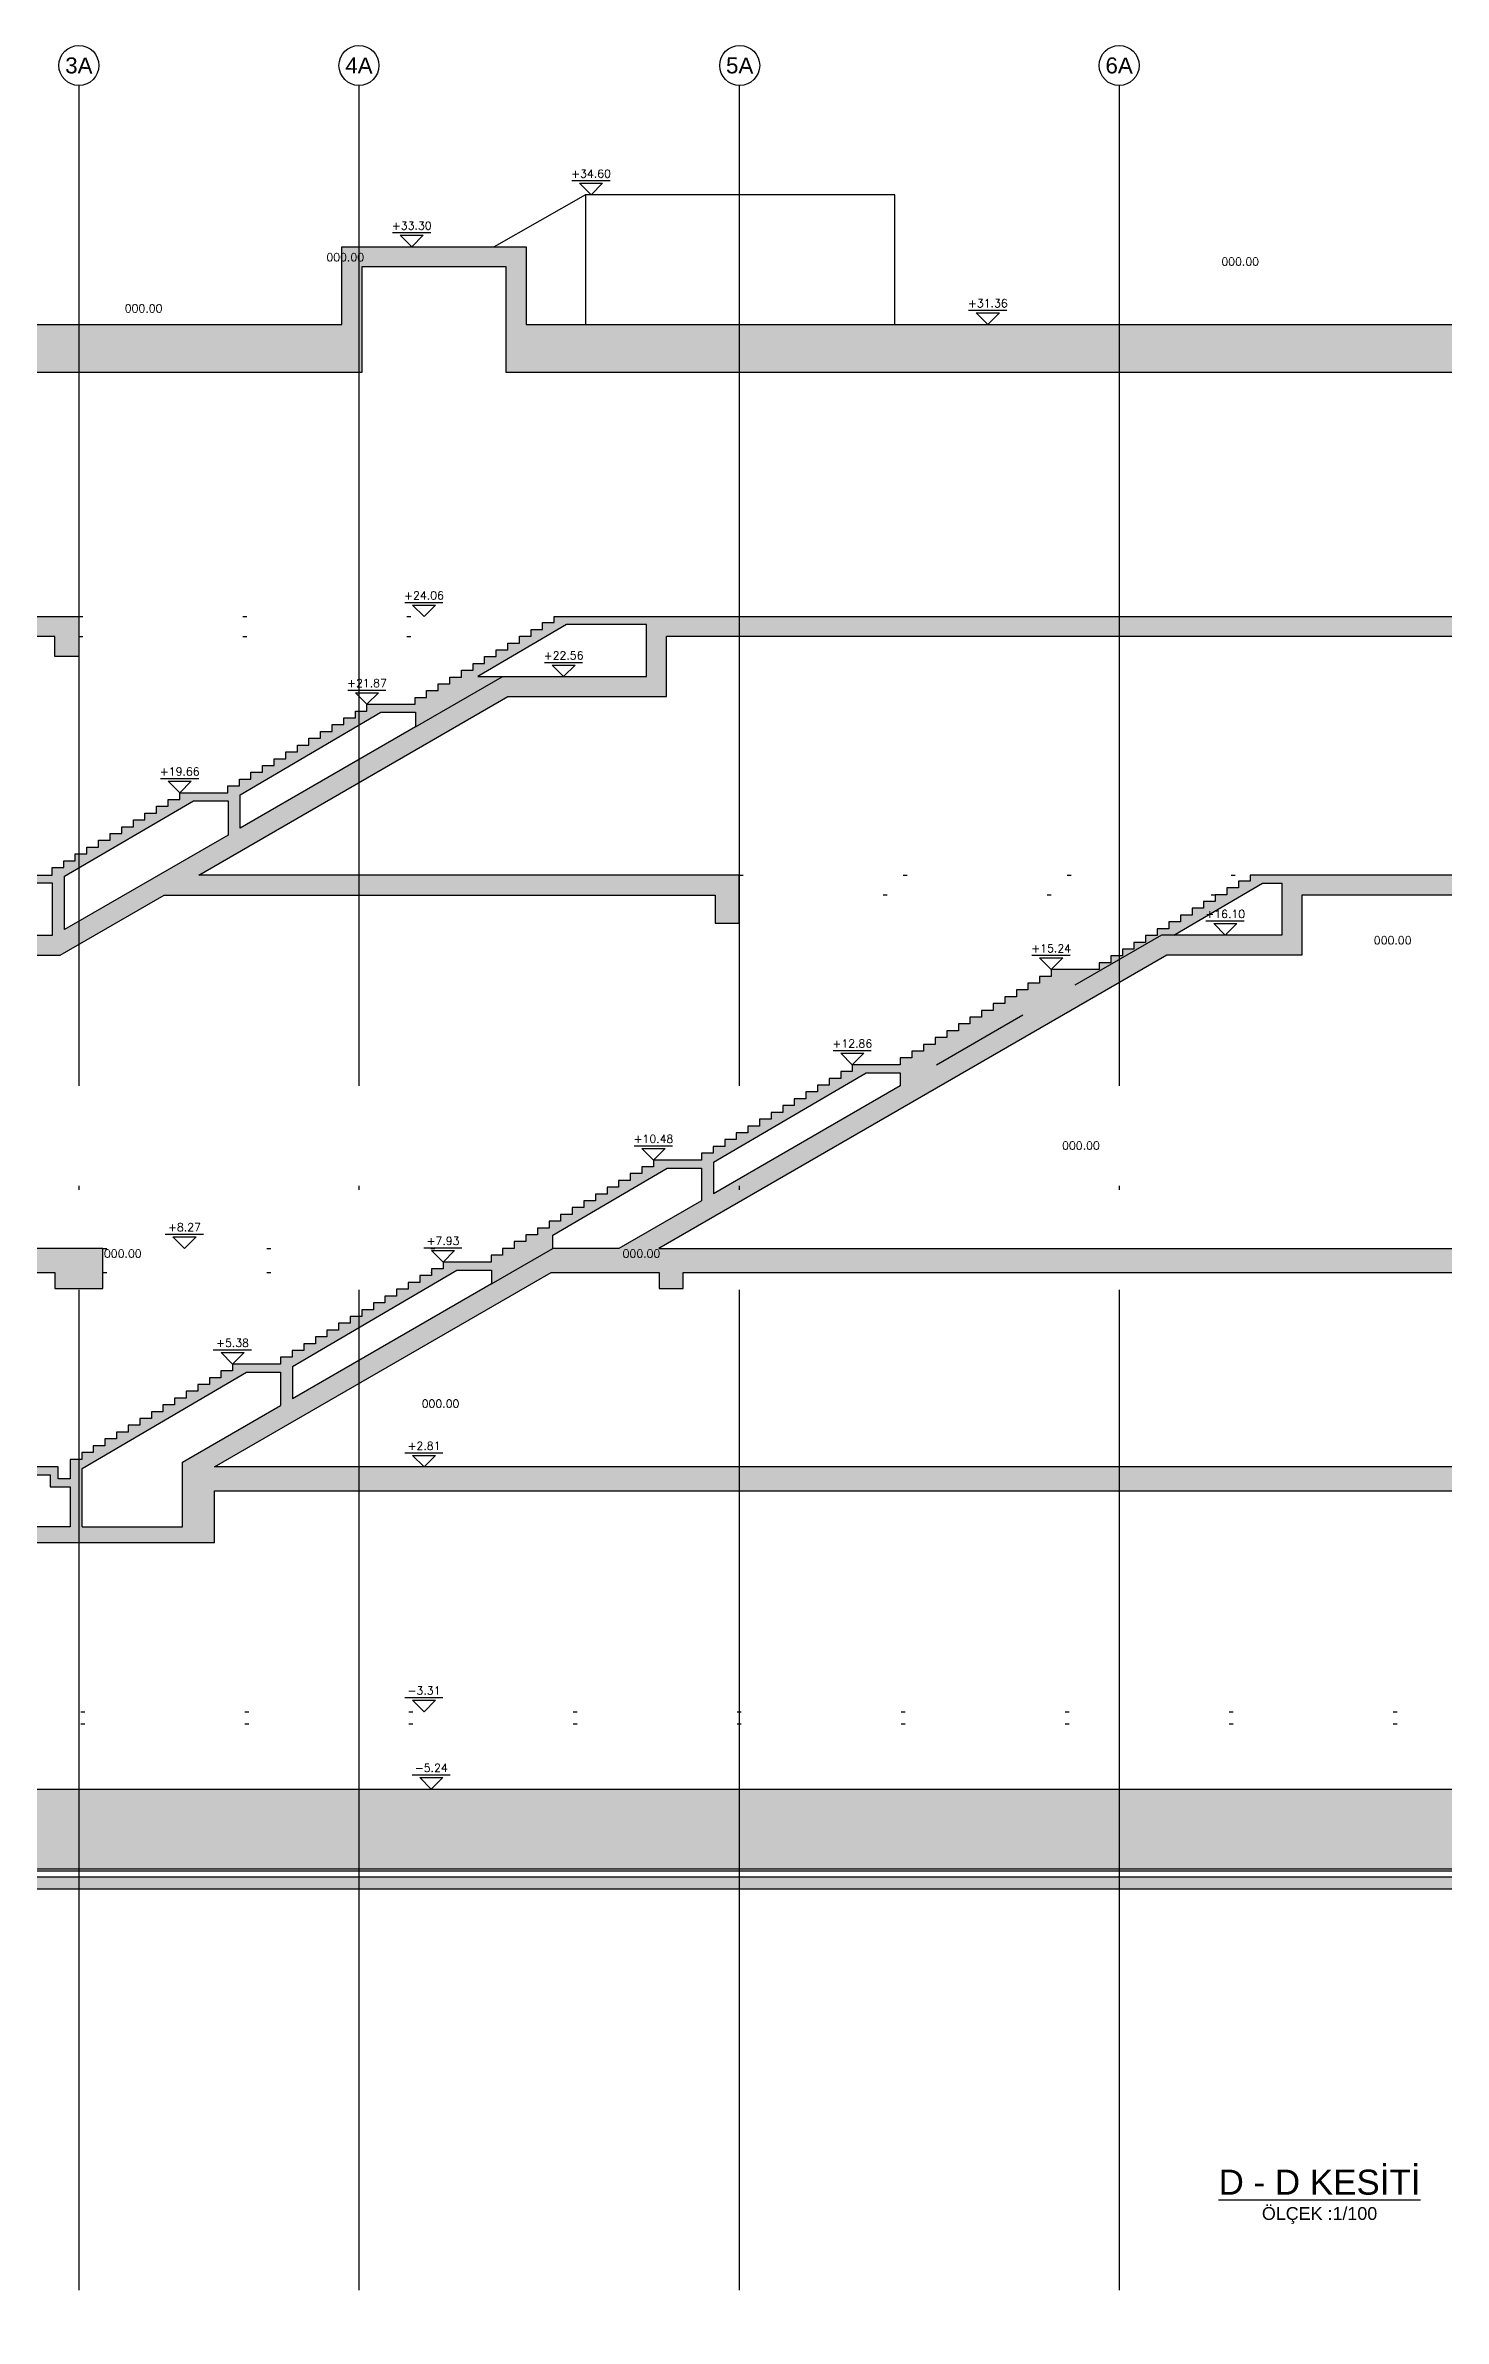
# Model space of a CAD drawing. Header units: millimetres. Extents: x 400382 to 401267, y 4543945 to 4544126.
# Drawn here: x 400894.4 to 400929.3, y 4543947.7 to 4544004.5 of the extents above; entities that cross this region are included whole.
import ezdxf
from ezdxf.enums import TextEntityAlignment as Align

# ---------------------------------------------------------------- set-up
doc = ezdxf.new("R2010")
doc.units = ezdxf.units.MM
for name, pattern in [('AKS', [3, 2.5, -0.25, 0, -0.25]), ('CIZGI', [0.4, 0.25, -0.15]), ('CONTINU', [0]), ('Dot', [4, 0, -4])]:
    doc.linetypes.add(name, pattern=pattern)
for name, color, linetype in [('aks prota', 2, 'AKS'), ('caks prota', 4, 'Continuous'), ('görünüş prota', 4, 'Continuous'), ('kesik prota', 2, 'CIZGI'), ('kesit prota', 1, 'Continuous'), ('kesit tarama prota', 252, 'Continuous'), ('kot prota', 4, 'Continuous'), ('PRT-CST-rc_level', 6, 'Continuous'), ('PRT-CST-rc_levermark', 4, 'Continuous'), ('t35 prota', 3, 'Continuous'), ('taks prota', 7, 'Continuous'), ('tplan prota', 7, 'Continuous')]:
    doc.layers.add(name, color=color, linetype=linetype)
doc.styles.add('Arial', font='Arial.ttf')
doc.styles.add('OLCU', font='romanstw.shx')
doc.styles.add('TAKS', font='Arial Unicode.ttf')

# ---------------------------------------------------------------- blocks, each defined once
blk = doc.blocks.new('KOTK5')
at = {"layer": 'PRT-CST-rc_levermark'}
blk.add_line((217, 160), (-213, 160), dxfattribs=at)
blk.add_lwpolyline([(130, 130), (-130, 130), (0, 0)], close=True, dxfattribs=at)
at = {"layer": 'PRT-CST-rc_level', "style": 'OLCU'}
blk.add_attdef('000.00', text='', height=90, dxfattribs=at).set_placement((0, 193), align=Align.CENTER)

msp = doc.modelspace()

# ---------------------------------------------------------------- hatches: boundary and pattern name
at = {"layer": 'kesit tarama prota'}
h = msp.add_hatch(color=256, dxfattribs=at)
h.dxf.hatch_style = 1
h.paths.add_polyline_path([(400986.17786, 4543997.52637), (400906.40129, 4543997.52637), (400906.40129, 4543999.46637), (400901.79816, 4543999.46637), (400901.79816, 4543997.52637), (400880.97478, 4543997.52637), (400880.97478, 4543966.77624), (400880.57478, 4543966.77624), (400880.57478, 4543966.37624), (400882.97478, 4543966.37624), (400882.97478, 4543968.37637), (400891.07478, 4543968.37637), (400891.07478, 4543967.07638), (400898.61117, 4543967.07638), (400898.61117, 4543968.37637), (400982.47521, 4543968.37637), (400982.47521, 4543967.70632), (400986.55838, 4543967.70632), (400986.55838, 4543968.10632), (400985.87786, 4543968.10632), (400985.87786, 4543983.26637), (400986.17786, 4543983.26637), (400986.17786, 4543983.76637), (400966.73822, 4543983.76637), (400966.73822, 4543982.46637), (400968.77962, 4543982.46637), (400968.77962, 4543983.26637), (400982.47521, 4543983.26637), (400982.47521, 4543974.43637), (400972.69273, 4543974.43637), (400972.69273, 4543976.73637), (400973.38338, 4543976.73637), (400973.38338, 4543977.13637), (400950.91611, 4543977.13637), (400950.91611, 4543976.73637), (400951.59663, 4543976.73637), (400951.59663, 4543974.43637), (400909.72295, 4543974.43637), (400922.4189, 4543981.76639), (400925.78776, 4543981.76639), (400925.78776, 4543983.26637), (400930.98287, 4543983.26637), (400930.98287, 4543981.76637), (400937.28287, 4543981.76637), (400937.28287, 4543983.26637), (400955.50858, 4543983.26637), (400955.50858, 4543982.46637), (400956.70054, 4543982.46637), (400956.70054, 4543981.76637), (400959.00781, 4543981.76637), (400966.65083, 4543978.19642), (400966.65083, 4543978.77377), (400961.84957, 4543981.01637), (400962.71992, 4543981.01637), (400963.55932, 4543980.63155), (400963.55932, 4543980.97637), (400963.55932, 4543981.14637), (400963.1885, 4543981.14637), (400963.1885, 4543981.31637), (400961.41598, 4543981.31637), (400961.41598, 4543981.48637), (400961.04516, 4543981.48637), (400961.04516, 4543981.65637), (400960.63464, 4543981.65637), (400960.63464, 4543981.58385), (400959.17341, 4543982.26637), (400957.55119, 4543982.26637), (400957.55119, 4543983.76637), (400937.97059, 4543983.76637), (400945.69554, 4543988.22638), (400949.71785, 4543988.22638), (400949.71785, 4543989.72637), (400956.02002, 4543989.72637), (400956.02002, 4543988.72637), (400957.0408, 4543988.72637), (400957.0408, 4543989.72637), (400986.17786, 4543989.72637), (400986.17786, 4543990.22637), (400946.89388, 4543990.22637), (400946.89388, 4543990.07637), (400946.60388, 4543990.07637), (400946.60388, 4543989.90637), (400946.31388, 4543989.90637), (400946.31388, 4543989.73637), (400946.02388, 4543989.73637), (400946.02388, 4543989.56637), (400945.73388, 4543989.56637), (400945.73388, 4543989.39637), (400945.44388, 4543989.39637), (400945.44388, 4543989.22637), (400945.15388, 4543989.22637), (400945.15388, 4543989.05637), (400944.86388, 4543989.05637), (400944.86388, 4543988.88637), (400944.57388, 4543988.88637), (400944.57388, 4543988.71637), (400944.28388, 4543988.71637), (400944.28388, 4543988.54637), (400943.99388, 4543988.54637), (400943.99388, 4543988.37637), (400943.70388, 4543988.37637), (400943.70388, 4543988.20637), (400943.41388, 4543988.20637), (400943.41388, 4543988.03637), (400942.22388, 4543988.03637), (400942.22388, 4543987.86637), (400941.93388, 4543987.86637), (400941.93388, 4543987.69637), (400941.64388, 4543987.69637), (400941.64388, 4543987.52637), (400941.35388, 4543987.52637), (400941.35388, 4543987.35637), (400941.06388, 4543987.35637), (400941.06388, 4543987.18637), (400940.77388, 4543987.18637), (400940.77388, 4543987.01637), (400940.48388, 4543987.01637), (400940.48388, 4543986.84637), (400940.19388, 4543986.84637), (400940.19388, 4543986.67637), (400939.90388, 4543986.67637), (400939.90388, 4543986.50637), (400939.61388, 4543986.50637), (400939.61388, 4543986.33637), (400939.32388, 4543986.33637), (400939.32388, 4543986.16637), (400939.03388, 4543986.16637), (400939.03388, 4543985.99637), (400938.74388, 4543985.99637), (400938.74388, 4543985.82637), (400937.55388, 4543985.82637), (400937.55388, 4543985.65637), (400937.26388, 4543985.65637), (400937.26388, 4543985.48637), (400936.97388, 4543985.48637), (400936.97388, 4543985.31637), (400936.68388, 4543985.31637), (400936.68388, 4543985.14637), (400936.39388, 4543985.14637), (400936.39388, 4543984.97637), (400936.10388, 4543984.97637), (400936.10388, 4543984.80637), (400935.81388, 4543984.80637), (400935.81388, 4543984.63637), (400935.52388, 4543984.63637), (400935.52388, 4543984.46637), (400935.23388, 4543984.46637), (400935.23388, 4543984.29637), (400934.94388, 4543984.29637), (400934.94388, 4543984.12637), (400934.65388, 4543984.12637), (400934.65388, 4543983.95637), (400934.36388, 4543983.95637), (400934.36388, 4543983.76637), (400932.60787, 4543983.76637), (400932.60787, 4543983.56637), (400934.37381, 4543983.56637), (400934.37381, 4543982.26637), (400931.48287, 4543982.26637), (400931.48287, 4543983.56637), (400931.80787, 4543983.56637), (400931.80787, 4543983.76637), (400924.49578, 4543983.76637), (400924.49578, 4543983.61637), (400924.20578, 4543983.61637), (400924.20578, 4543983.44637), (400923.91578, 4543983.44637), (400923.91578, 4543983.27637), (400923.62578, 4543983.27637), (400923.62578, 4543983.10637), (400923.33578, 4543983.10637), (400923.33578, 4543982.93637), (400923.04578, 4543982.93637), (400923.04578, 4543982.76637), (400922.75578, 4543982.76637), (400922.75578, 4543982.59637), (400922.46578, 4543982.59637), (400922.46578, 4543982.42637), (400922.17578, 4543982.42637), (400922.17578, 4543982.25637), (400921.88578, 4543982.25637), (400921.88578, 4543982.08637), (400921.59578, 4543982.08637), (400921.59578, 4543981.91637), (400921.30578, 4543981.91637), (400921.30578, 4543981.74637), (400921.01578, 4543981.74637), (400921.01578, 4543981.57637), (400920.72578, 4543981.57637), (400920.72578, 4543981.40637), (400919.52578, 4543981.40637), (400919.52578, 4543981.23637), (400919.23578, 4543981.23637), (400919.23578, 4543981.06637), (400918.94578, 4543981.06637), (400918.94578, 4543980.89637), (400918.65578, 4543980.89637), (400918.65578, 4543980.72637), (400918.36578, 4543980.72637), (400918.36578, 4543980.55637), (400918.07578, 4543980.55637), (400918.07578, 4543980.38637), (400917.78578, 4543980.38637), (400917.78578, 4543980.21637), (400917.49578, 4543980.21637), (400917.49578, 4543980.04637), (400917.20578, 4543980.04637), (400917.20578, 4543979.87637), (400916.91578, 4543979.87637), (400916.91578, 4543979.70637), (400916.62578, 4543979.70637), (400916.62578, 4543979.53637), (400916.33578, 4543979.53637), (400916.33578, 4543979.36637), (400916.04578, 4543979.36637), (400916.04578, 4543979.19637), (400915.75578, 4543979.19637), (400915.75578, 4543979.02637), (400914.55578, 4543979.02637), (400914.55578, 4543978.85637), (400914.26578, 4543978.85637), (400914.26578, 4543978.68637), (400913.97578, 4543978.68637), (400913.97578, 4543978.51637), (400913.68578, 4543978.51637), (400913.68578, 4543978.34637), (400913.39578, 4543978.34637), (400913.39578, 4543978.17637), (400913.10578, 4543978.17637), (400913.10578, 4543978.00637), (400912.81578, 4543978.00637), (400912.81578, 4543977.83637), (400912.52578, 4543977.83637), (400912.52578, 4543977.66637), (400912.23578, 4543977.66637), (400912.23578, 4543977.49637), (400911.94578, 4543977.49637), (400911.94578, 4543977.32637), (400911.65578, 4543977.32637), (400911.65578, 4543977.15637), (400911.36578, 4543977.15637), (400911.36578, 4543976.98637), (400911.07578, 4543976.98637), (400911.07578, 4543976.81637), (400910.78578, 4543976.81637), (400910.78578, 4543976.64637), (400909.58578, 4543976.64637), (400909.58578, 4543976.47637), (400909.29578, 4543976.47637), (400909.29578, 4543976.30637), (400909.00578, 4543976.30637), (400909.00578, 4543976.13637), (400908.71578, 4543976.13637), (400908.71578, 4543975.96637), (400908.42578, 4543975.96637), (400908.42578, 4543975.79637), (400908.13578, 4543975.79637), (400908.13578, 4543975.62637), (400907.84578, 4543975.62637), (400907.84578, 4543975.45637), (400907.55578, 4543975.45637), (400907.55578, 4543975.28637), (400907.26578, 4543975.28637), (400907.26578, 4543975.11637), (400906.97578, 4543975.11637), (400906.97578, 4543974.94637), (400906.68578, 4543974.94637), (400906.68578, 4543974.77637), (400906.39578, 4543974.77637), (400906.39578, 4543974.60637), (400906.10578, 4543974.60637), (400906.10578, 4543974.43637), (400905.81578, 4543974.43637), (400905.81578, 4543974.26637), (400905.52578, 4543974.26637), (400905.52578, 4543974.09637), (400904.32578, 4543974.09637), (400904.32578, 4543973.92637), (400904.03578, 4543973.92637), (400904.03578, 4543973.75637), (400903.74578, 4543973.75637), (400903.74578, 4543973.58637), (400903.45578, 4543973.58637), (400903.45578, 4543973.41637), (400903.16578, 4543973.41637), (400903.16578, 4543973.24637), (400902.87578, 4543973.24637), (400902.87578, 4543973.07637), (400902.58578, 4543973.07637), (400902.58578, 4543972.90637), (400902.29578, 4543972.90637), (400902.29578, 4543972.73637), (400902.00578, 4543972.73637), (400902.00578, 4543972.56637), (400901.71578, 4543972.56637), (400901.71578, 4543972.39637), (400901.42578, 4543972.39637), (400901.42578, 4543972.22637), (400901.13578, 4543972.22637), (400901.13578, 4543972.05637), (400900.84578, 4543972.05637), (400900.84578, 4543971.88637), (400900.55578, 4543971.88637), (400900.55578, 4543971.71637), (400900.26578, 4543971.71637), (400900.26578, 4543971.54637), (400899.06578, 4543971.54637), (400899.06578, 4543971.37637), (400898.77578, 4543971.37637), (400898.77578, 4543971.20637), (400898.48578, 4543971.20637), (400898.48578, 4543971.03637), (400898.19578, 4543971.03637), (400898.19578, 4543970.86637), (400897.90578, 4543970.86637), (400897.90578, 4543970.69637), (400897.61578, 4543970.69637), (400897.61578, 4543970.52637), (400897.32578, 4543970.52637), (400897.32578, 4543970.35637), (400897.03578, 4543970.35637), (400897.03578, 4543970.18637), (400896.74578, 4543970.18637), (400896.74578, 4543970.01637), (400896.45578, 4543970.01637), (400896.45578, 4543969.84637), (400896.16578, 4543969.84637), (400896.16578, 4543969.67637), (400895.87578, 4543969.67637), (400895.87578, 4543969.50637), (400895.58578, 4543969.50637), (400895.58578, 4543969.33637), (400895.29578, 4543969.33637), (400895.29578, 4543969.16637), (400895.00578, 4543969.16637), (400895.00578, 4543968.67637), (400894.70578, 4543968.67637), (400894.70578, 4543968.97637), (400892.77478, 4543968.97637), (400892.77478, 4543968.77637), (400894.50578, 4543968.77637), (400894.50578, 4543968.47637), (400895.00578, 4543968.47637), (400895.00578, 4543967.47638), (400891.67478, 4543967.47638), (400891.67478, 4543968.77637), (400891.97478, 4543968.77637), (400891.97478, 4543968.97637), (400882.97478, 4543968.97637), (400882.97478, 4543973.83636), (400894.62478, 4543973.83636), (400894.62478, 4543973.43637), (400895.82478, 4543973.43637), (400895.82478, 4543974.43637), (400882.47478, 4543974.43637), (400882.47478, 4543983.26637), (400890.02478, 4543983.26637), (400890.02478, 4543981.76637), (400894.75842, 4543981.76637), (400897.3565, 4543983.26637), (400911.12478, 4543983.26637), (400911.12478, 4543982.56637), (400911.72478, 4543982.56637), (400911.72478, 4543983.76637), (400898.22252, 4543983.76637), (400905.94745, 4543988.22637), (400909.90976, 4543988.22637), (400909.90976, 4543989.72637), (400937.72503, 4543989.72637), (400937.72503, 4543990.22637), (400907.10578, 4543990.22637), (400907.10578, 4543990.07637), (400906.81578, 4543990.07637), (400906.81578, 4543989.90637), (400906.52578, 4543989.90637), (400906.52578, 4543989.73637), (400906.23578, 4543989.73637), (400906.23578, 4543989.56637), (400905.94578, 4543989.56637), (400905.94578, 4543989.39637), (400905.65578, 4543989.39637), (400905.65578, 4543989.22637), (400905.36578, 4543989.22637), (400905.36578, 4543989.05637), (400905.07578, 4543989.05637), (400905.07578, 4543988.88637), (400904.78578, 4543988.88637), (400904.78578, 4543988.71637), (400904.49578, 4543988.71637), (400904.49578, 4543988.54637), (400904.20578, 4543988.54637), (400904.20578, 4543988.37637), (400903.91578, 4543988.37637), (400903.91578, 4543988.20637), (400903.62578, 4543988.20637), (400903.62578, 4543988.03637), (400902.42578, 4543988.03637), (400902.42578, 4543987.86637), (400902.13578, 4543987.86637), (400902.13578, 4543987.69637), (400901.84578, 4543987.69637), (400901.84578, 4543987.52637), (400901.55578, 4543987.52637), (400901.55578, 4543987.35637), (400901.26578, 4543987.35637), (400901.26578, 4543987.18637), (400900.97578, 4543987.18637), (400900.97578, 4543987.01637), (400900.68578, 4543987.01637), (400900.68578, 4543986.84637), (400900.39578, 4543986.84637), (400900.39578, 4543986.67637), (400900.10578, 4543986.67637), (400900.10578, 4543986.50637), (400899.81578, 4543986.50637), (400899.81578, 4543986.33637), (400899.52578, 4543986.33637), (400899.52578, 4543986.16637), (400899.23578, 4543986.16637), (400899.23578, 4543985.99637), (400898.94578, 4543985.99637), (400898.94578, 4543985.82637), (400897.74578, 4543985.82637), (400897.74578, 4543985.65637), (400897.45578, 4543985.65637), (400897.45578, 4543985.48637), (400897.16578, 4543985.48637), (400897.16578, 4543985.31637), (400896.87578, 4543985.31637), (400896.87578, 4543985.14637), (400896.58578, 4543985.14637), (400896.58578, 4543984.97637), (400896.29578, 4543984.97637), (400896.29578, 4543984.80637), (400896.00578, 4543984.80637), (400896.00578, 4543984.63637), (400895.71578, 4543984.63637), (400895.71578, 4543984.46637), (400895.42578, 4543984.46637), (400895.42578, 4543984.29637), (400895.13578, 4543984.29637), (400895.13578, 4543984.12637), (400894.84578, 4543984.12637), (400894.84578, 4543983.95637), (400894.55578, 4543983.95637), (400894.55578, 4543983.76637), (400892.77478, 4543983.76637), (400892.77478, 4543983.56637), (400894.56571, 4543983.56637), (400894.56571, 4543982.26637), (400890.52478, 4543982.26637), (400890.52478, 4543983.26637), (400891.67478, 4543983.26637), (400891.67478, 4543983.56637), (400891.97478, 4543983.56637), (400891.97478, 4543983.76637), (400882.47478, 4543983.76637), (400882.47478, 4543989.72637), (400894.62478, 4543989.72637), (400894.62478, 4543989.22637), (400895.22478, 4543989.22637), (400895.22478, 4543990.22637), (400882.47478, 4543990.22637), (400882.47478, 4543996.32637), (400902.29819, 4543996.32637), (400902.29817, 4543998.96637), (400905.90129, 4543998.96637), (400905.90129, 4543996.32637), (400986.17786, 4543996.32637)])
h.paths.add_polyline_path([(400909.40976, 4543990.02637), (400909.40976, 4543988.72637), (400905.1983, 4543988.72637), (400907.41596, 4543990.02637)], flags=16)
h.paths.add_polyline_path([(400903.63571, 4543987.83637), (400903.63571, 4543987.46903), (400899.25571, 4543984.94023), (400899.25571, 4543985.77622), (400902.77008, 4543987.83637)], flags=16)
h.paths.add_polyline_path([(400922.58835, 4543982.26639), (400924.80596, 4543983.56637), (400925.28776, 4543983.56637), (400925.28776, 4543982.26639)], flags=16)
h.paths.add_polyline_path([(400914.90008, 4543978.82637), (400915.75578, 4543978.82637), (400915.75578, 4543978.49678), (400911.08578, 4543975.80056), (400911.08578, 4543976.5904)], flags=16)
h.paths.add_polyline_path([(400898.95571, 4543985.62637), (400898.95571, 4543984.76703), (400894.86571, 4543982.40567), (400894.86571, 4543983.73622), (400898.09008, 4543985.62637)], flags=16)
h.paths.add_polyline_path([(400910.78578, 4543976.44637), (400910.78578, 4543975.62735), (400908.72297, 4543974.43638), (400907.06818, 4543974.43638), (400907.06818, 4543974.76871), (400909.93008, 4543976.44637)], flags=16)
h.paths.add_polyline_path([(400936.71024, 4543973.83637), (400936.71024, 4543973.43637), (400982.47521, 4543973.43637), (400982.47521, 4543968.97637), (400898.61117, 4543968.97637), (400907.02891, 4543973.83636), (400909.72478, 4543973.83636), (400909.72478, 4543973.43637), (400910.32478, 4543973.43637), (400910.32478, 4543973.83636)], flags=16)
h.paths.add_polyline_path([(400905.53573, 4543973.89637), (400905.53573, 4543973.55162), (400900.56578, 4543970.68222), (400900.56578, 4543971.4904), (400904.67008, 4543973.89637)], flags=16)
h.paths.add_polyline_path([(400934.67381, 4543983.73622), (400937.89818, 4543985.62637), (400938.74388, 4543985.62637), (400938.74388, 4543984.79018), (400936.78287, 4543983.65799), (400936.78287, 4543982.26637), (400934.67381, 4543982.26637)], flags=16)
h.paths.add_polyline_path([(400939.04388, 4543985.7704), (400942.56818, 4543987.83637), (400943.41388, 4543987.83637), (400943.41388, 4543987.48641), (400939.04388, 4543984.96338)], flags=16)
h.paths.add_polyline_path([(400900.26578, 4543971.34637), (400900.26578, 4543970.50902), (400897.81117, 4543969.09184), (400897.81117, 4543967.47638), (400895.30578, 4543967.47638), (400895.30578, 4543968.9404), (400899.41008, 4543971.34637)], flags=16)
h.paths.add_polyline_path([(400945.56157, 4543989.06353), (400947.20406, 4543990.02637), (400949.21785, 4543990.02637), (400949.21785, 4543988.72638), (400945.56157, 4543988.72638)], flags=16)
h.paths.add_polyline_path([(400952.10698, 4543976.73637), (400972.18338, 4543976.73637), (400972.18338, 4543974.43637), (400952.10698, 4543974.43637)], flags=16)
h = msp.add_hatch(color=256, dxfattribs=at)
h.dxf.hatch_style = 1
h.paths.add_polyline_path([(400986.55838, 4543960.13435), (400985.87786, 4543960.13435), (400985.87786, 4543960.92637), (400882.6109, 4543960.92637), (400882.47478, 4543960.92637), (400882.47476, 4543960.92637), (400880.9748, 4543960.92637), (400880.97483, 4543959.92624), (400880.57478, 4543959.92624), (400880.57478, 4543959.52624), (400880.97483, 4543959.52624), (400880.97483, 4543958.92637), (400950.38588, 4543958.92637), (400950.66088, 4543958.37637), (400973.62845, 4543958.37638), (400973.90344, 4543958.92637), (400985.87786, 4543958.92637), (400985.87786, 4543959.73435), (400986.55838, 4543959.73435)])
h = msp.add_hatch(dxfattribs=at)
h.set_pattern_fill('AR-CONC', color=253, scale=0.001)
h.set_pattern_definition([(50, (401054.30245, 4543652.73459), (0.18218467, -0.015939086), [0.01905, -0.20955]), (355, (401054.30245, 4543652.73459), (-0.03524342, 0.19105685), [0.01524, -0.16764058]), (100.451445, (401054.31763, 4543652.73326), (0.14694125, 0.17511775), [0.01619001, -0.17809024]), (46.1842, (401054.30245, 4543652.78539), (0.27107904, -0.04204233), [0.028575, -0.314325]), (96.63556, (401054.32504, 4543652.78188), (0.23740413, 0.24742612), [0.02428502, -0.2671356]), (351.18415, (401054.30245, 4543652.7854), (0.23740413, 0.24742612), [0.02285997, -0.25145973]), (21, (401054.32785, 4543652.77269), (0.15161439, -0.1022652), [0.01905, -0.20955]), (326, (401054.32785, 4543652.77269), (0.06180203, 0.18418797), [0.01524, -0.16764]), (71.451445, (401054.34049, 4543652.76417), (0.21341642, 0.08192277), [0.01619001, -0.17808994]), (37.5, (401054.30245, 4543652.73459), (0.003088603, 0.084555039), [0, -0.165608, 0, -0.17018, 0, -0.168275]), (7.5, (401054.30245, 4543652.73459), (0.066819663, 0.100180575), [0, -0.097028, 0, -0.161798, 0, -0.064135]), (327.5, (401054.24581, 4543652.73459), (0.135590595, -0.005728744), [0, -0.0635, 0, -0.19812, 0, -0.26289]), (317.5, (401054.22041, 4543652.73459), (0.14812918, 0.02542649), [0, -0.08255, 0, -0.131572, 0, -0.18669])])
h.paths.add_polyline_path([(400973.93746, 4543957.87638), (400974.21246, 4543958.42637), (400986.67786, 4543958.42637), (400986.67786, 4543958.72637), (400974.02705, 4543958.72637), (400973.75205, 4543958.17638), (400950.53727, 4543958.17637), (400950.26227, 4543958.72637), (400880.17483, 4543958.72637), (400880.17483, 4543958.42637), (400950.07686, 4543958.42637), (400950.35186, 4543957.87637)])

# ---------------------------------------------------------------- linework, layer by layer
at = {"layer": 'aks prota', "ltscale": 10}
for p, q in [((400895.22478, 4544003.4999), (400895.22478, 4543947.6944)), ((400902.22478, 4544003.4999), (400902.22478, 4543947.6944)), ((400911.72478, 4544003.4999), (400911.72478, 4543947.6944)), ((400921.22478, 4544003.4999), (400921.22478, 4543947.6944))]:
    msp.add_line(p, q, dxfattribs=at)
at = {"layer": 'caks prota', "ltscale": 0.05}
for centre in [(400895.22478, 4544003.9999), (400902.22478, 4544003.9999), (400911.74105, 4544003.9999), (400921.22478, 4544003.9999)]:
    msp.add_circle(centre, 0.5, dxfattribs=at)
at = {"layer": 'görünüş prota', "color": 4}
for p, q in [((400907.88704, 4544000.76637), (400907.88704, 4543997.52637)), ((400915.61544, 4544000.76637), (400907.88704, 4544000.76637)), ((400915.61544, 4543997.52637), (400915.61544, 4544000.76637))]:
    msp.add_line(p, q, dxfattribs=at)
at = {"layer": 'görünüş prota', "color": 4, "linetype": 'Dot'}
for p, q in [((400882.97478, 4543962.85637), (400982.47521, 4543962.85637)), ((400882.97478, 4543962.55637), (400982.47521, 4543962.55637))]:
    msp.add_line(p, q, dxfattribs=at)
at = {"layer": 'görünüş prota', "color": 4}
msp.add_lwpolyline([(400907.88704, 4544000.76637), (400905.60474, 4543999.46637)], dxfattribs=at)
at = {"layer": 'görünüş prota', "color": 4, "linetype": 'Dot'}
for points in [[(400895.22478, 4543990.22637), (400907.10578, 4543990.22637)], [(400895.22478, 4543989.72637), (400906.23578, 4543989.72637)], [(400911.72478, 4543983.76637), (400924.49578, 4543983.76637)], [(400923.62578, 4543983.26637), (400911.72478, 4543983.26637)], [(400895.82478, 4543974.43637), (400905.81578, 4543974.43637)], [(400895.82478, 4543973.83636), (400904.03578, 4543973.83636)]]:
    msp.add_lwpolyline(points, dxfattribs=at)
at = {"layer": 'görünüş prota'}
for points in [[(400986.67786, 4543958.87637), (400973.93434, 4543958.87637), (400973.65935, 4543958.32638), (400950.62998, 4543958.32637), (400950.35498, 4543958.87637), (400880.17483, 4543958.87637)], [(400986.67786, 4543958.72637), (400974.02705, 4543958.72637), (400973.75205, 4543958.17638), (400950.53727, 4543958.17637), (400950.26227, 4543958.72637), (400880.17483, 4543958.72637)], [(400986.67786, 4543958.42637), (400974.21246, 4543958.42637), (400973.93746, 4543957.87638), (400950.35186, 4543957.87637), (400950.07686, 4543958.42637), (400880.17483, 4543958.42637)]]:
    msp.add_lwpolyline(points, dxfattribs=at)
at = {"layer": 'kesik prota', "ltscale": 10}
for points in [[(400903.63571, 4543987.46903), (400905.81348, 4543988.72637)], [(400922.58835, 4543982.26639), (400922.28493, 4543982.26639), (400915.75578, 4543978.49678)], [(400905.53573, 4543973.55162), (400907.06818, 4543974.43638)]]:
    msp.add_lwpolyline(points, dxfattribs=at)
at = {"layer": 'kesit prota'}
for p, q in [((400911.08578, 4543976.5904), (400911.08578, 4543975.80056)), ((400900.56578, 4543971.4904), (400900.56578, 4543970.68222))]:
    msp.add_line(p, q, dxfattribs=at)
at = {"layer": 'kesit prota', "color": 1}
for p, q in [((400897.81117, 4543969.09184), (400900.26578, 4543970.50902)), ((400898.61117, 4543967.07638), (400898.61117, 4543968.37637)), ((400898.61117, 4543968.37637), (400982.47521, 4543968.37637)), ((400898.61117, 4543967.07638), (400891.07478, 4543967.07638))]:
    msp.add_line(p, q, dxfattribs=at)
for points in [[(400880.97478, 4543997.52637), (400901.79816, 4543997.52637), (400901.79816, 4543999.46637), (400906.40129, 4543999.46637), (400906.40129, 4543997.52637), (400986.17786, 4543997.52637), (400986.17786, 4543996.32637), (400905.90129, 4543996.32637), (400905.90129, 4543998.96637)], [(400905.90129, 4543998.96637), (400902.29817, 4543998.96637), (400902.29819, 4543996.32637), (400882.47478, 4543996.32637), (400882.47478, 4543990.22637), (400895.22478, 4543990.22637), (400895.22478, 4543989.22637), (400894.62478, 4543989.22637), (400894.62478, 4543989.72637)], [(400892.77478, 4543983.76637), (400894.55578, 4543983.76637), (400894.55578, 4543983.95637), (400894.84578, 4543983.95637), (400894.84578, 4543984.12637), (400895.13578, 4543984.12637), (400895.13578, 4543984.29637), (400895.42578, 4543984.29637), (400895.42578, 4543984.46637), (400895.71578, 4543984.46637), (400895.71578, 4543984.63637), (400896.00578, 4543984.63637), (400896.00578, 4543984.80637), (400896.29578, 4543984.80637), (400896.29578, 4543984.97637), (400896.58578, 4543984.97637), (400896.58578, 4543985.14637), (400896.87578, 4543985.14637), (400896.87578, 4543985.31637), (400897.16578, 4543985.31637), (400897.16578, 4543985.48637), (400897.45578, 4543985.48637), (400897.45578, 4543985.65637), (400897.74578, 4543985.65637), (400897.74578, 4543985.82637), (400898.94578, 4543985.82637), (400898.94578, 4543985.99637), (400899.23578, 4543985.99637), (400899.23578, 4543986.16637), (400899.52578, 4543986.16637), (400899.52578, 4543986.33637), (400899.81578, 4543986.33637), (400899.81578, 4543986.50637), (400900.10578, 4543986.50637), (400900.10578, 4543986.67637), (400900.39578, 4543986.67637), (400900.39578, 4543986.84637), (400900.68578, 4543986.84637), (400900.68578, 4543987.01637), (400900.97578, 4543987.01637), (400900.97578, 4543987.18637), (400901.26578, 4543987.18637), (400901.26578, 4543987.35637), (400901.55578, 4543987.35637), (400901.55578, 4543987.52637), (400901.84578, 4543987.52637), (400901.84578, 4543987.69637), (400902.13578, 4543987.69637), (400902.13578, 4543987.86637), (400902.42578, 4543987.86637), (400902.42578, 4543988.03637), (400903.62578, 4543988.03637), (400903.62578, 4543988.20637), (400903.91578, 4543988.20637), (400903.91578, 4543988.37637), (400904.20578, 4543988.37637), (400904.20578, 4543988.54637), (400904.49578, 4543988.54637), (400904.49578, 4543988.71637), (400904.78578, 4543988.71637), (400904.78578, 4543988.88637), (400905.07578, 4543988.88637), (400905.07578, 4543989.05637), (400905.36578, 4543989.05637), (400905.36578, 4543989.22637), (400905.65578, 4543989.22637), (400905.65578, 4543989.39637), (400905.94578, 4543989.39637), (400905.94578, 4543989.56637), (400906.23578, 4543989.56637), (400906.23578, 4543989.73637), (400906.52578, 4543989.73637), (400906.52578, 4543989.90637), (400906.81578, 4543989.90637), (400906.81578, 4543990.07637), (400907.10578, 4543990.07637), (400907.10578, 4543990.22637), (400937.72503, 4543990.22637)], [(400907.41596, 4543990.02637), (400905.1983, 4543988.72637), (400909.40976, 4543988.72637), (400909.40976, 4543990.02637), (400907.41596, 4543990.02637)], [(400894.62478, 4543989.72637), (400882.47478, 4543989.72637)], [(400890.02478, 4543981.76637), (400894.75842, 4543981.76637), (400897.3565, 4543983.26637), (400911.12478, 4543983.26637), (400911.12478, 4543982.56637), (400911.72478, 4543982.56637), (400911.72478, 4543983.76637), (400898.22252, 4543983.76637), (400905.94745, 4543988.22637), (400909.90976, 4543988.22637), (400909.90976, 4543989.72637)], [(400937.72503, 4543989.72637), (400909.90976, 4543989.72637)], [(400931.80787, 4543983.76637), (400924.49578, 4543983.76637), (400924.49578, 4543983.61637), (400924.20578, 4543983.61637), (400924.20578, 4543983.44637), (400923.91578, 4543983.44637), (400923.91578, 4543983.27637), (400923.62578, 4543983.27637), (400923.62578, 4543983.10637), (400923.33578, 4543983.10637), (400923.33578, 4543982.93637), (400923.04578, 4543982.93637), (400923.04578, 4543982.76637), (400922.75578, 4543982.76637), (400922.75578, 4543982.59637), (400922.46578, 4543982.59637), (400922.46578, 4543982.42637), (400922.17578, 4543982.42637), (400922.17578, 4543982.25637), (400921.88578, 4543982.25637), (400921.88578, 4543982.08637), (400921.59578, 4543982.08637), (400921.59578, 4543981.91637), (400921.30578, 4543981.91637), (400921.30578, 4543981.74637), (400921.01578, 4543981.74637), (400921.01578, 4543981.57637), (400920.72578, 4543981.57637), (400920.72578, 4543981.40637), (400919.52578, 4543981.40637), (400919.52578, 4543981.23637), (400919.23578, 4543981.23637), (400919.23578, 4543981.06637), (400918.94578, 4543981.06637), (400918.94578, 4543980.89637), (400918.65578, 4543980.89637), (400918.65578, 4543980.72637), (400918.36578, 4543980.72637), (400918.36578, 4543980.55637), (400918.07578, 4543980.55637), (400918.07578, 4543980.38637), (400917.78578, 4543980.38637), (400917.78578, 4543980.21637), (400917.49578, 4543980.21637), (400917.49578, 4543980.04637), (400917.20578, 4543980.04637), (400917.20578, 4543979.87637), (400916.91578, 4543979.87637), (400916.91578, 4543979.70637), (400916.62578, 4543979.70637), (400916.62578, 4543979.53637), (400916.33578, 4543979.53637), (400916.33578, 4543979.36637), (400916.04578, 4543979.36637), (400916.04578, 4543979.19637), (400915.75578, 4543979.19637), (400915.75578, 4543979.02637), (400914.55578, 4543979.02637), (400914.55578, 4543978.85637), (400914.26578, 4543978.85637), (400914.26578, 4543978.68637), (400913.97578, 4543978.68637), (400913.97578, 4543978.51637), (400913.68578, 4543978.51637), (400913.68578, 4543978.34637), (400913.39578, 4543978.34637), (400913.39578, 4543978.17637), (400913.10578, 4543978.17637), (400913.10578, 4543978.00637), (400912.81578, 4543978.00637), (400912.81578, 4543977.83637), (400912.52578, 4543977.83637), (400912.52578, 4543977.66637), (400912.23578, 4543977.66637), (400912.23578, 4543977.49637), (400911.94578, 4543977.49637), (400911.94578, 4543977.32637), (400911.65578, 4543977.32637), (400911.65578, 4543977.15637), (400911.36578, 4543977.15637), (400911.36578, 4543976.98637), (400911.07578, 4543976.98637), (400911.07578, 4543976.81637), (400910.78578, 4543976.81637), (400910.78578, 4543976.64637), (400909.58578, 4543976.64637), (400909.58578, 4543976.47637), (400909.29578, 4543976.47637), (400909.29578, 4543976.30637), (400909.00578, 4543976.30637), (400909.00578, 4543976.13637), (400908.71578, 4543976.13637), (400908.71578, 4543975.96637), (400908.42578, 4543975.96637), (400908.42578, 4543975.79637), (400908.13578, 4543975.79637), (400908.13578, 4543975.62637), (400907.84578, 4543975.62637), (400907.84578, 4543975.45637), (400907.55578, 4543975.45637), (400907.55578, 4543975.28637), (400907.26578, 4543975.28637), (400907.26578, 4543975.11637), (400906.97578, 4543975.11637), (400906.97578, 4543974.94637), (400906.68578, 4543974.94637), (400906.68578, 4543974.77637), (400906.39578, 4543974.77637), (400906.39578, 4543974.60637), (400906.10578, 4543974.60637), (400906.10578, 4543974.43637), (400905.81578, 4543974.43637), (400905.81578, 4543974.26637), (400905.52578, 4543974.26637), (400905.52578, 4543974.09637), (400904.32578, 4543974.09637), (400904.32578, 4543973.92637), (400904.03578, 4543973.92637), (400904.03578, 4543973.75637), (400903.74578, 4543973.75637), (400903.74578, 4543973.58637), (400903.45578, 4543973.58637), (400903.45578, 4543973.41637), (400903.16578, 4543973.41637), (400903.16578, 4543973.24637), (400902.87578, 4543973.24637), (400902.87578, 4543973.07637), (400902.58578, 4543973.07637), (400902.58578, 4543972.90637), (400902.29578, 4543972.90637), (400902.29578, 4543972.73637), (400902.00578, 4543972.73637), (400902.00578, 4543972.56637), (400901.71578, 4543972.56637), (400901.71578, 4543972.39637), (400901.42578, 4543972.39637), (400901.42578, 4543972.22637), (400901.13578, 4543972.22637), (400901.13578, 4543972.05637), (400900.84578, 4543972.05637), (400900.84578, 4543971.88637), (400900.55578, 4543971.88637), (400900.55578, 4543971.71637), (400900.26578, 4543971.71637), (400900.26578, 4543971.54637), (400899.06578, 4543971.54637), (400899.06578, 4543971.37637), (400898.77578, 4543971.37637), (400898.77578, 4543971.20637), (400898.48578, 4543971.20637), (400898.48578, 4543971.03637), (400898.19578, 4543971.03637), (400898.19578, 4543970.86637), (400897.90578, 4543970.86637), (400897.90578, 4543970.69637), (400897.61578, 4543970.69637), (400897.61578, 4543970.52637), (400897.32578, 4543970.52637), (400897.32578, 4543970.35637), (400897.03578, 4543970.35637), (400897.03578, 4543970.18637), (400896.74578, 4543970.18637), (400896.74578, 4543970.01637), (400896.45578, 4543970.01637), (400896.45578, 4543969.84637), (400896.16578, 4543969.84637), (400896.16578, 4543969.67637), (400895.87578, 4543969.67637), (400895.87578, 4543969.50637), (400895.58578, 4543969.50637), (400895.58578, 4543969.33637), (400895.29578, 4543969.33637), (400895.29578, 4543969.16637), (400895.00578, 4543969.16637), (400895.00578, 4543968.67637), (400894.70578, 4543968.67637), (400894.70578, 4543968.97637), (400892.77478, 4543968.97637)], [(400890.52478, 4543982.26637), (400894.56571, 4543982.26637), (400894.56571, 4543983.56637), (400892.77478, 4543983.56637)], [(400955.50858, 4543983.26637), (400937.28287, 4543983.26637), (400937.28287, 4543981.76637), (400930.98287, 4543981.76637), (400930.98287, 4543983.26637), (400925.78776, 4543983.26637), (400925.78776, 4543981.76639), (400922.4189, 4543981.76639), (400909.72295, 4543974.43637), (400951.59663, 4543974.43637), (400951.59663, 4543976.73637), (400950.91611, 4543976.73637), (400950.91611, 4543977.13637), (400973.38338, 4543977.13637)], [(400882.97478, 4543973.83636), (400894.62478, 4543973.83636), (400894.62478, 4543973.43637), (400895.82478, 4543973.43637), (400895.82478, 4543974.43637), (400882.47478, 4543974.43637)], [(400909.72478, 4543973.83636), (400909.72478, 4543973.43637), (400910.32478, 4543973.43637), (400910.32478, 4543973.83636), (400936.71024, 4543973.83637), (400936.71024, 4543973.43637), (400982.47521, 4543973.43637), (400982.47521, 4543968.97637), (400898.61117, 4543968.97637), (400907.02891, 4543973.83636), (400909.72478, 4543973.83636)], [(400895.30578, 4543967.47638), (400897.81117, 4543967.47638), (400897.81117, 4543969.09184)], [(400892.77478, 4543968.77637), (400894.50578, 4543968.77637), (400894.50578, 4543968.47637), (400895.00578, 4543968.47637), (400895.00578, 4543967.47638), (400891.67478, 4543967.47638)], [(400880.97483, 4543959.52624), (400880.57478, 4543959.52624), (400880.57478, 4543959.92624), (400880.97483, 4543959.92624), (400880.9748, 4543960.92637), (400882.47476, 4543960.92637), (400882.47478, 4543960.92637), (400985.87786, 4543960.92637), (400985.87786, 4543960.13435), (400986.55838, 4543960.13435), (400986.55838, 4543959.73435), (400985.87786, 4543959.73435), (400985.87786, 4543958.92637), (400973.90344, 4543958.92637), (400973.62845, 4543958.37638), (400950.66088, 4543958.37637)], [(400950.66088, 4543958.37637), (400950.38588, 4543958.92637), (400880.97483, 4543958.92637), (400880.97483, 4543959.52624)]]:
    msp.add_lwpolyline(points, dxfattribs=at)
at = {"layer": 'kesit prota'}
for points in [[(400903.63571, 4543987.83637), (400903.63571, 4543987.46903), (400899.25571, 4543984.94023), (400899.25571, 4543985.77622), (400902.77008, 4543987.83637)], [(400910.78578, 4543976.44637), (400910.78578, 4543975.62735), (400908.72297, 4543974.43638), (400907.06818, 4543974.43638), (400907.06818, 4543974.76871), (400909.93008, 4543976.44637)]]:
    msp.add_lwpolyline(points, close=True, dxfattribs=at)
for points in [[(400894.86571, 4543983.73622), (400898.09008, 4543985.62637), (400898.95571, 4543985.62637), (400898.95571, 4543984.76703), (400894.86571, 4543982.40567), (400894.86571, 4543983.73622)], [(400925.28776, 4543983.56637), (400925.28776, 4543982.26639), (400922.58835, 4543982.26639), (400924.80596, 4543983.56637), (400925.28776, 4543983.56637)], [(400911.08578, 4543976.5904), (400914.90008, 4543978.82637), (400915.75578, 4543978.82637), (400915.75578, 4543978.49678), (400911.08578, 4543975.80056)], [(400900.56578, 4543971.4904), (400904.67008, 4543973.89637), (400905.53573, 4543973.89637), (400905.53573, 4543973.55162), (400900.56578, 4543970.68222)], [(400895.30578, 4543967.47638), (400895.30578, 4543968.9404), (400899.41008, 4543971.34637), (400900.26578, 4543971.34637), (400900.26578, 4543970.50902)]]:
    msp.add_lwpolyline(points, dxfattribs=at)

# ---------------------------------------------------------------- block references
at = {"layer": 'kot prota', "linetype": 'CONTINU', "ltscale": 0.1}
ref = msp.add_blockref('KOTK5', (400908.0266, 4544000.76637), dxfattribs=dict(at, xscale=-0.002222222222222222, yscale=0.002222222222222222, zscale=0.002222222222222222, rotation=359.9999999999229))
ref.add_attrib('000.00', '+34.60', dxfattribs={"layer": 'PRT-CST-rc_level', "height": 0.2, "style": 'OLCU'}).set_placement((400908.0266, 4544001.19557), align=Align.CENTER)
ref = msp.add_blockref('KOTK5', (400903.54465, 4543999.46637), dxfattribs=dict(at, xscale=-0.002222222222222222, yscale=0.002222222222222222, zscale=0.002222222222222222, rotation=359.9999999999229))
ref.add_attrib('000.00', '+33.30', dxfattribs={"layer": 'PRT-CST-rc_level', "height": 0.2, "style": 'OLCU'}).set_placement((400903.54465, 4543999.89557), align=Align.CENTER)
ref = msp.add_blockref('KOTK5', (400917.94261, 4543997.52637), dxfattribs=dict(at, xscale=-0.002222222222222222, yscale=0.002222222222222222, zscale=0.002222222222222222, rotation=359.9999999999229))
ref.add_attrib('000.00', '+31.36', dxfattribs={"layer": 'PRT-CST-rc_level', "height": 0.2, "style": 'OLCU'}).set_placement((400917.94261, 4543997.95557), align=Align.CENTER)
ref = msp.add_blockref('KOTK5', (400903.85075, 4543990.22637), dxfattribs=dict(at, xscale=-0.002222222222222222, yscale=0.002222222222222222, zscale=0.002222222222222222, rotation=359.9999999999229))
ref.add_attrib('000.00', '+24.06', dxfattribs={"layer": 'PRT-CST-rc_level', "height": 0.2, "style": 'OLCU'}).set_placement((400903.85075, 4543990.65557), align=Align.CENTER)
ref = msp.add_blockref('KOTK5', (400907.34056, 4543988.72637), dxfattribs=dict(at, xscale=-0.002222222222222222, yscale=0.002222222222222222, zscale=0.002222222222222222, rotation=359.9999999999229))
ref.add_attrib('000.00', '+22.56', dxfattribs={"layer": 'PRT-CST-rc_level', "height": 0.2, "style": 'OLCU'}).set_placement((400907.34056, 4543989.15556), align=Align.CENTER)
ref = msp.add_blockref('KOTK5', (400902.42578, 4543988.03637), dxfattribs=dict(at, xscale=-0.002222222222222222, yscale=0.002222222222222222, zscale=0.002222222222222222, rotation=359.9999999999229))
ref.add_attrib('000.00', '+21.87', dxfattribs={"layer": 'PRT-CST-rc_level', "height": 0.2, "style": 'OLCU'}).set_placement((400902.42578, 4543988.46557), align=Align.CENTER)
ref = msp.add_blockref('KOTK5', (400897.74578, 4543985.82637), dxfattribs=dict(at, xscale=-0.002222222222222222, yscale=0.002222222222222222, zscale=0.002222222222222222, rotation=359.9999999999229))
ref.add_attrib('000.00', '+19.66', dxfattribs={"layer": 'PRT-CST-rc_level', "height": 0.2, "style": 'OLCU'}).set_placement((400897.74578, 4543986.25557), align=Align.CENTER)
ref = msp.add_blockref('KOTK5', (400923.87604, 4543982.26639), dxfattribs=dict(at, xscale=-0.002222222222222222, yscale=0.002222222222222222, zscale=0.002222222222222222, rotation=359.9999999999229))
ref.add_attrib('000.00', '+16.10', dxfattribs={"layer": 'PRT-CST-rc_level', "height": 0.2, "style": 'OLCU'}).set_placement((400923.87604, 4543982.69559), align=Align.CENTER)
ref = msp.add_blockref('KOTK5', (400919.52578, 4543981.40637), dxfattribs=dict(at, xscale=-0.002222222222222222, yscale=0.002222222222222222, zscale=0.002222222222222222, rotation=359.9999999999229))
ref.add_attrib('000.00', '+15.24', dxfattribs={"layer": 'PRT-CST-rc_level', "height": 0.2, "style": 'OLCU'}).set_placement((400919.52578, 4543981.83557), align=Align.CENTER)
ref = msp.add_blockref('KOTK5', (400914.55578, 4543979.02637), dxfattribs=dict(at, xscale=-0.002222222222222222, yscale=0.002222222222222222, zscale=0.002222222222222222, rotation=359.9999999999229))
ref.add_attrib('000.00', '+12.86', dxfattribs={"layer": 'PRT-CST-rc_level', "height": 0.2, "style": 'OLCU'}).set_placement((400914.55578, 4543979.45557), align=Align.CENTER)
ref = msp.add_blockref('KOTK5', (400909.58578, 4543976.64637), dxfattribs=dict(at, xscale=-0.002222222222222222, yscale=0.002222222222222222, zscale=0.002222222222222222, rotation=359.9999999999229))
ref.add_attrib('000.00', '+10.48', dxfattribs={"layer": 'PRT-CST-rc_level', "height": 0.2, "style": 'OLCU'}).set_placement((400909.58578, 4543977.07557), align=Align.CENTER)
ref = msp.add_blockref('KOTK5', (400897.86343, 4543974.43637), dxfattribs=dict(at, xscale=-0.002222222222222222, yscale=0.002222222222222222, zscale=0.002222222222222222, rotation=359.9999999999229))
ref.add_attrib('000.00', '+8.27', dxfattribs={"layer": 'PRT-CST-rc_level', "height": 0.2, "style": 'OLCU'}).set_placement((400897.86343, 4543974.86557), align=Align.CENTER)
ref = msp.add_blockref('KOTK5', (400904.32578, 4543974.09637), dxfattribs=dict(at, xscale=-0.002222222222222222, yscale=0.002222222222222222, zscale=0.002222222222222222, rotation=359.9999999999229))
ref.add_attrib('000.00', '+7.93', dxfattribs={"layer": 'PRT-CST-rc_level', "height": 0.2, "style": 'OLCU'}).set_placement((400904.32578, 4543974.52557), align=Align.CENTER)
ref = msp.add_blockref('KOTK5', (400899.06578, 4543971.54637), dxfattribs=dict(at, xscale=-0.002222222222222222, yscale=0.002222222222222222, zscale=0.002222222222222222, rotation=359.9999999999229))
ref.add_attrib('000.00', '+5.38', dxfattribs={"layer": 'PRT-CST-rc_level', "height": 0.2, "style": 'OLCU'}).set_placement((400899.06578, 4543971.97557), align=Align.CENTER)
ref = msp.add_blockref('KOTK5', (400903.85075, 4543968.97637), dxfattribs=dict(at, xscale=-0.002222222222222222, yscale=0.002222222222222222, zscale=0.002222222222222222, rotation=359.9999999999229))
ref.add_attrib('000.00', '+2.81', dxfattribs={"layer": 'PRT-CST-rc_level', "height": 0.2, "style": 'OLCU'}).set_placement((400903.85075, 4543969.40557), align=Align.CENTER)
ref = msp.add_blockref('KOTK5', (400903.85075, 4543962.85637), dxfattribs=dict(at, xscale=-0.002222222222222222, yscale=0.002222222222222222, zscale=0.002222222222222222, rotation=359.9999999999229))
ref.add_attrib('000.00', '-3.31', dxfattribs={"layer": 'PRT-CST-rc_level', "height": 0.2, "style": 'OLCU'}).set_placement((400903.85075, 4543963.28557), align=Align.CENTER)
ref = msp.add_blockref('KOTK5', (400904.033, 4543960.92637), dxfattribs=dict(at, xscale=-0.002222222222222222, yscale=0.002222222222222222, zscale=0.002222222222222222, rotation=359.9999999999229))
ref.add_attrib('000.00', '-5.24', dxfattribs={"layer": 'PRT-CST-rc_level', "height": 0.2, "style": 'OLCU'}).set_placement((400904.033, 4543961.35557), align=Align.CENTER)

# ---------------------------------------------------------------- texts
at = {"layer": 'PRT-CST-rc_level', "style": 'OLCU'}
for p in [(400901.88173, 4543999.10863), (400924.24971, 4543998.99863), (400896.84264, 4543997.82863), (400928.06132, 4543982.03863), (400920.27016, 4543976.90863), (400896.32291, 4543974.20863), (400909.28554, 4543974.20863), (400904.26314, 4543970.45863)]:
    msp.add_attdef('000.00', text='000.00', height=0.2, dxfattribs=at).set_placement(p, align=Align.CENTER)
at = {"layer": 't35 prota', "style": 'Arial'}
msp.add_text('ÖLÇEK :1/100', height=0.32, dxfattribs=at).set_placement((400926.23396, 4543950.30464), align=Align.MIDDLE)
at = {"layer": 'taks prota', "style": 'TAKS'}
for s, p in [('3A', (400895.22478, 4544003.9999)), ('4A', (400902.22478, 4544003.9999)), ('5A', (400911.74105, 4544003.9999)), ('6A', (400921.22478, 4544003.9999))]:
    msp.add_text(s, height=0.4, rotation=359.505167, dxfattribs=at).set_placement(p, align=Align.MIDDLE_CENTER)
at = {"layer": 'tplan prota', "style": 'Arial'}
msp.add_text('%%UD - D KESİTİ', height=0.625, dxfattribs=at).set_placement((400926.23396, 4543951.17964), align=Align.MIDDLE)

doc.saveas('drawing.dxf')
